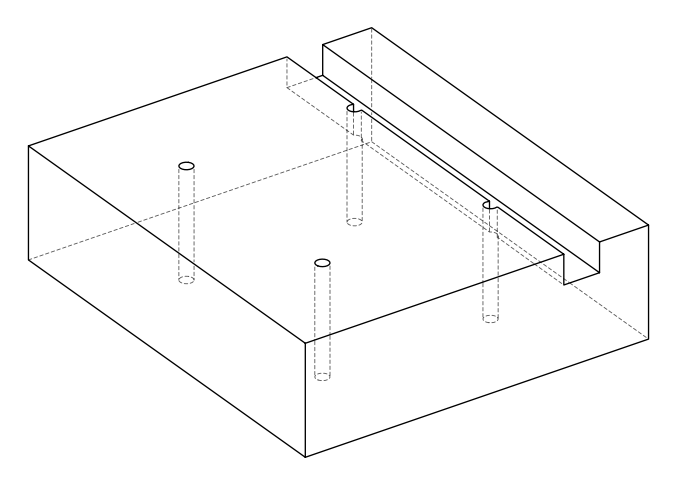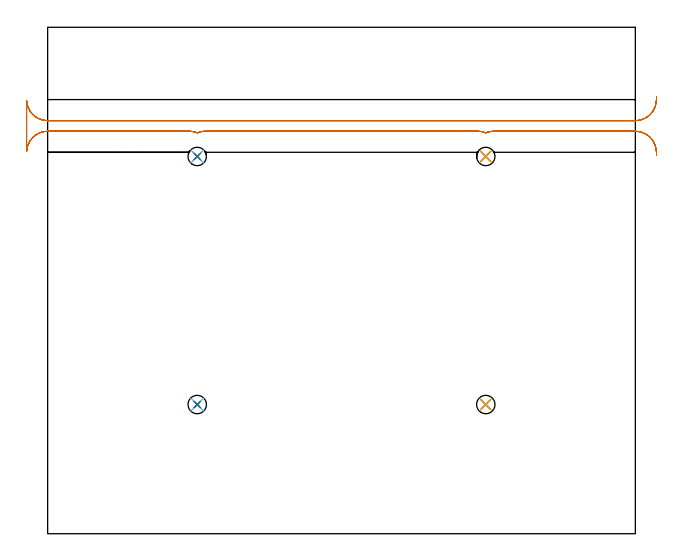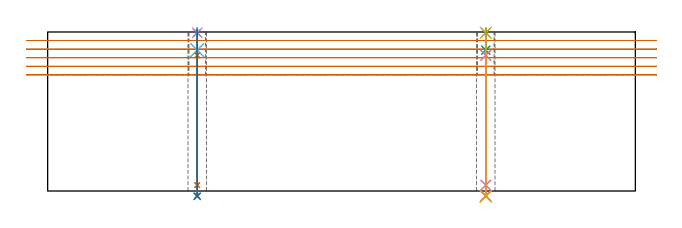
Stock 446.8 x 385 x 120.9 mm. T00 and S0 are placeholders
(PLAN: 17 operations, 13 tool changes, 15.2 min)
(1 MILL_RECTANGULAR_SLOT | SLOT_RECTANGULAR | UGT0201_004 | Follow Part, ap 8, ae 75% | 10.43 min | 583604 mm3)
(2 SPOT_DRILL | STEP1HOLE | NXT0321_9005460120000 | 0.03 min | 1 mm3)
(3 SPOT_DRILL_1 | STEP1HOLE_1 | NXT0321_9005460120000 | 0.03 min | 78 mm3)
(4 SPOT_DRILL_2 | STEP1HOLE_2 | NXT0321_9005460120000 | 0.03 min | 87 mm3)
(5 SPOT_DRILL_3 | STEP1HOLE_3 | NXT0321_9005460120000 | 0.03 min | 2 mm3)
(6 DRILL_BLIND_HOLE_INTO_CENTER | STEP1HOLE | UGT0301_207 | 0.06 min | 679 mm3)
(7 GUN_DRILL_THROUGH_HOLE | STEP1HOLE | UGT0307_006 | 0.59 min | 6944 mm3)
(8 DRILL_TO_ENLARGE_THROUGH_HOLE | STEP1HOLE | NXT0301_104 | 0.51 min | 10822 mm3)
(9 DRILL_BLIND_HOLE_INTO_CENTER_1 | STEP1HOLE_1 | UGT0301_207 | 0.06 min | 812 mm3)
(10 GUN_DRILL_THROUGH_HOLE_1 | STEP1HOLE_1 | UGT0307_006 | 0.59 min | 6880 mm3)
(11 DRILL_TO_ENLARGE_THROUGH_HOLE_1 | STEP1HOLE_1 | NXT0301_104 | 0.51 min | 10978 mm3)
(12 DRILL_BLIND_HOLE_INTO_CENTER_2 | STEP1HOLE_2 | UGT0301_207 | 0.06 min | 613 mm3)
(13 GUN_DRILL_THROUGH_HOLE_2 | STEP1HOLE_2 | UGT0307_006 | 0.59 min | 6511 mm3)
(14 DRILL_TO_ENLARGE_THROUGH_HOLE_2 | STEP1HOLE_2 | NXT0301_104 | 0.51 min | 9900 mm3)
(15 DRILL_BLIND_HOLE_INTO_CENTER_3 | STEP1HOLE_3 | UGT0301_207 | 0.06 min | 673 mm3)
(16 GUN_DRILL_THROUGH_HOLE_3 | STEP1HOLE_3 | UGT0307_006 | 0.59 min | 6590 mm3)
(17 DRILL_TO_ENLARGE_THROUGH_HOLE_3 | STEP1HOLE_3 | NXT0301_104 | 0.51 min | 9891 mm3)
(TOOL UGT0201_004 | End Mill 32 mm | D32 FL53 Z6)
(TOOL NXT0321_9005460120000 | NC Spot Drill, 142deg, 12mm, Carbide, Uncoated | D12 PA142 FL30 Z2)
(TOOL UGT0301_207 | Twist Drill 9.2 mm | D9.2 PA118 FL80 Z2)
(TOOL UGT0307_006 | Gun Drill 9 mm | D9 PA130 FL24 Z1)
(TOOL NXT0301_104 | Carbide Drill 14mm [860.1-1400-112A1-MM 2214] | D14 PA140 FL123 Z2)
(OP 1 MILL_RECTANGULAR_SLOT)
G17 G21 G94 G90
T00 M6
G54
G17 G0 G90 X462.954 Y332.015 S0 M3
G43 Z130.9 H0
Z114.38
G94 G1 X462.77 Y329.02 F250.
G2 X446.8 Y314. R16. F500.
G1 X0.
G2 X-15.97 Y329.021 R16.
G1 X-16.
Y290.979
X-15.97
G2 X0. Y306. R16.
G1 X107.474
G2 X113.7 Y304.739 R16.
X119.926 Y306. R16.
G1 X326.874
G2 X333.1 Y304.739 R16.
X339.326 Y306. R16.
G1 X446.8
G2 X462.77 Y290.98 R16.
G1 X462.954 Y287.985 F250.
G0 Y332.015 Z107.86
G1 X462.77 Y329.02
G2 X446.8 Y314. R16. F500.
G1 X0.
G2 X-15.97 Y329.021 R16.
G1 X-16.
Y290.979
X-15.97
G2 X0. Y306. R16.
G1 X107.474
G2 X113.7 Y304.739 R16.
X119.926 Y306. R16.
G1 X326.874
G2 X333.1 Y304.739 R16.
X339.326 Y306. R16.
G1 X446.8
G2 X462.77 Y290.98 R16.
G1 X462.954 Y287.985 F250.
G0 Y332.015 Z101.34
G1 X462.77 Y329.02
G2 X446.8 Y314. R16. F500.
G1 X0.
G2 X-15.97 Y329.021 R16.
G1 X-16.
Y290.979
X-15.97
G2 X0. Y306. R16.
G1 X107.474
G2 X113.7 Y304.739 R16.
X119.926 Y306. R16.
G1 X326.874
G2 X333.1 Y304.739 R16.
X339.326 Y306. R16.
G1 X446.8
G2 X462.77 Y290.98 R16.
G1 X462.954 Y287.985 F250.
G0 Y332.015 Z94.82
G1 X462.77 Y329.02
G2 X446.8 Y314. R16. F500.
G1 X0.
G2 X-15.97 Y329.021 R16.
G1 X-16.
Y290.979
X-15.97
G2 X0. Y306. R16.
G1 X107.474
G2 X113.7 Y304.739 R16.
X119.926 Y306. R16.
G1 X326.874
G2 X333.1 Y304.739 R16.
X339.326 Y306. R16.
G1 X446.8
G2 X462.77 Y290.98 R16.
G1 X462.954 Y287.985 F250.
G0 Y332.015 Z88.3
G1 X462.77 Y329.02
G2 X446.8 Y314. R16. F500.
G1 X0.
G2 X-15.97 Y329.021 R16.
G1 X-16.
Y290.979
X-15.97
G2 X0. Y306. R16.
G1 X107.474
G2 X113.7 Y304.739 R16.
X119.926 Y306. R16.
G1 X326.874
G2 X333.1 Y304.739 R16.
X339.326 Y306. R16.
G1 X446.8
G2 X462.77 Y290.98 R16.
G1 X462.954 Y287.985 F250.
G0 Z130.9
M5
M2
(OP 2 SPOT_DRILL)
G17 G21 G94 G90
T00 M6
G54
G17 G0 G90 X113.7 Y98.2 S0 M3
G43 Z130.9 H0
G94 G81 G98 Z120.297 F250. R123.9
G80
M5
M2
(OP 3 SPOT_DRILL_1)
G17 G21 G94 G90
T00 M6
G54
G17 G0 G90 X333.1 Y98.2 S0 M3
G43 Z130.9 H0
G94 G81 G98 Z120.297 F250. R123.9
G80
M5
M2
(OP 4 SPOT_DRILL_2)
G17 G21 G94 G90
T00 M6
G54
G17 G0 G90 X113.7 Y286.8 S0 M3
G43 Z130.9 H0
G94 G81 G98 Z120.297 F250. R123.9
G80
M5
M2
(OP 5 SPOT_DRILL_3)
G17 G21 G94 G90
T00 M6
G54
G17 G0 G90 X333.1 Y286.8 S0 M3
G43 Z130.9 H0
G94 G81 G98 Z120.297 F250. R123.9
G80
M5
M2
(OP 6 DRILL_BLIND_HOLE_INTO_CENTER)
G17 G21 G94 G90
T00 M6
G54
G17 G0 G90 X113.7 Y98.2 S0 M3
G43 Z130.9 H0
G94 G81 G98 Z107.1 F250. R122.9
G80
M5
M2
(OP 7 GUN_DRILL_THROUGH_HOLE)
G17 G21 G94 G90
T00 M6
G54
G17 G0 G90 X113.7 Y98.2 M8
G43 Z130.9 H0
Z118.729
S716 M3
G94 G1 Z103.205 F125. M26
G4 X.084
Z4.5 F250.
G4 X.084
Z-3.598 F125.
G4 X.084
M5
M9
G0 Z118.729
Z130.9
M2
(OP 8 DRILL_TO_ENLARGE_THROUGH_HOLE)
G17 G21 G94 G90
T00 M6
G54
G17 G0 G90 X113.7 Y98.2 S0 M3
G43 Z130.9 H1
G94 G73 G98 Z-4.048 F250. Q13.883 R122.9
G80
M5
M2
(OP 9 DRILL_BLIND_HOLE_INTO_CENTER_1)
G17 G21 G94 G90
T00 M6
G54
G17 G0 G90 X333.1 Y98.2 S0 M3
G43 Z130.9 H0
G94 G81 G98 Z107.1 F250. R122.9
G80
M5
M2
(OP 10 GUN_DRILL_THROUGH_HOLE_1)
G17 G21 G94 G90
T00 M6
G54
G17 G0 G90 X333.1 Y98.2 M8
G43 Z130.9 H0
Z118.729
S716 M3
G94 G1 Z103.205 F125. M26
G4 X.084
Z4.5 F250.
G4 X.084
Z-3.598 F125.
G4 X.084
M5
M9
G0 Z118.729
Z130.9
M2
(OP 11 DRILL_TO_ENLARGE_THROUGH_HOLE_1)
G17 G21 G94 G90
T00 M6
G54
G17 G0 G90 X333.1 Y98.2 S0 M3
G43 Z130.9 H1
G94 G73 G98 Z-4.048 F250. Q13.883 R122.9
G80
M5
M2
(OP 12 DRILL_BLIND_HOLE_INTO_CENTER_2)
G17 G21 G94 G90
T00 M6
G54
G17 G0 G90 X113.7 Y286.8 S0 M3
G43 Z130.9 H0
G94 G81 G98 Z107.1 F250. R122.9
G80
M5
M2
(OP 13 GUN_DRILL_THROUGH_HOLE_2)
G17 G21 G94 G90
T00 M6
G54
G17 G0 G90 X113.7 Y286.8 M8
G43 Z130.9 H0
Z118.729
S716 M3
G94 G1 Z103.205 F125. M26
G4 X.084
Z4.5 F250.
G4 X.084
Z-3.598 F125.
G4 X.084
M5
M9
G0 Z118.729
Z130.9
M2
(OP 14 DRILL_TO_ENLARGE_THROUGH_HOLE_2)
G17 G21 G94 G90
T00 M6
G54
G17 G0 G90 X113.7 Y286.8 S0 M3
G43 Z130.9 H1
G94 G73 G98 Z-4.048 F250. Q13.883 R122.9
G80
M5
M2
(OP 15 DRILL_BLIND_HOLE_INTO_CENTER_3)
G17 G21 G94 G90
T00 M6
G54
G17 G0 G90 X333.1 Y286.8 S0 M3
G43 Z130.9 H0
G94 G81 G98 Z107.1 F250. R122.9
G80
M5
M2
(OP 16 GUN_DRILL_THROUGH_HOLE_3)
G17 G21 G94 G90
T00 M6
G54
G17 G0 G90 X333.1 Y286.8 M8
G43 Z130.9 H0
Z118.729
S716 M3
G94 G1 Z103.205 F125. M26
G4 X.084
Z4.5 F250.
G4 X.084
Z-3.598 F125.
G4 X.084
M5
M9
G0 Z118.729
Z130.9
M2
(OP 17 DRILL_TO_ENLARGE_THROUGH_HOLE_3)
G17 G21 G94 G90
T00 M6
G54
G17 G0 G90 X333.1 Y286.8 S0 M3
G43 Z130.9 H1
G94 G73 G98 Z-4.048 F250. Q13.883 R122.9
G80
M5
M2
